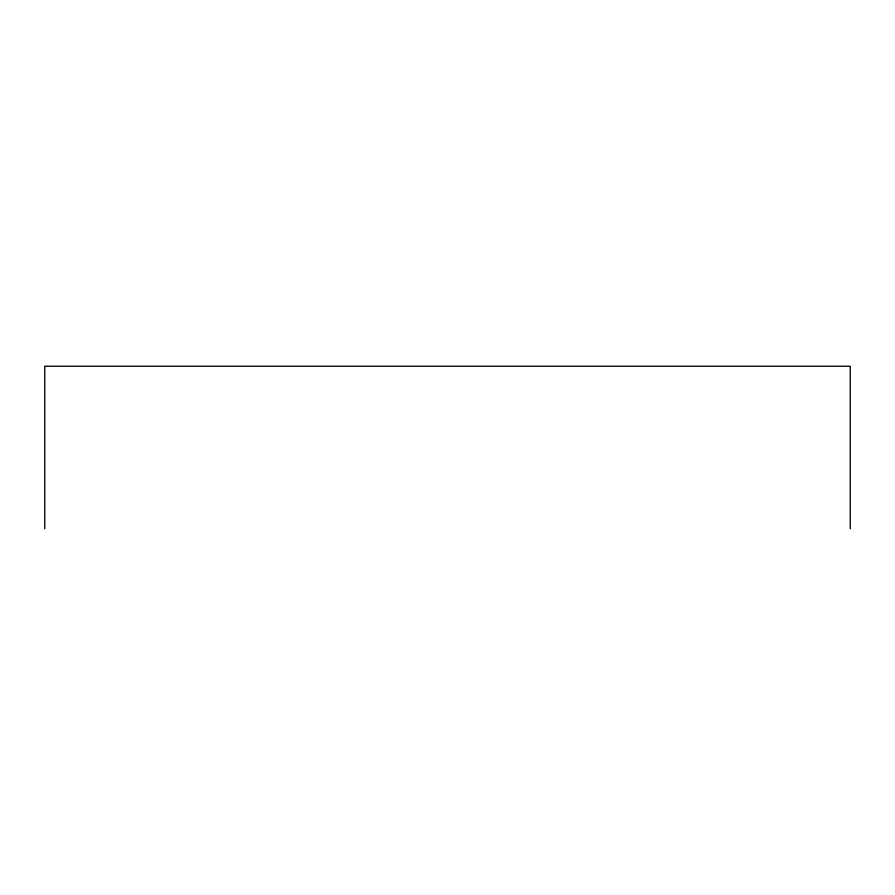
<?xml version="1.0" encoding="UTF-8"?>
<svg xmlns="http://www.w3.org/2000/svg" width="895" height="895" viewBox="0 0 895 895"><rect width="100%" height="100%" fill="white"/><g stroke="black" fill="none" stroke-linecap="round" stroke-linejoin="round"><path stroke-width="1.34" d="M850.25 528.766L850.25 366.234L44.75 366.234L44.75 528.766"/></g></svg>
